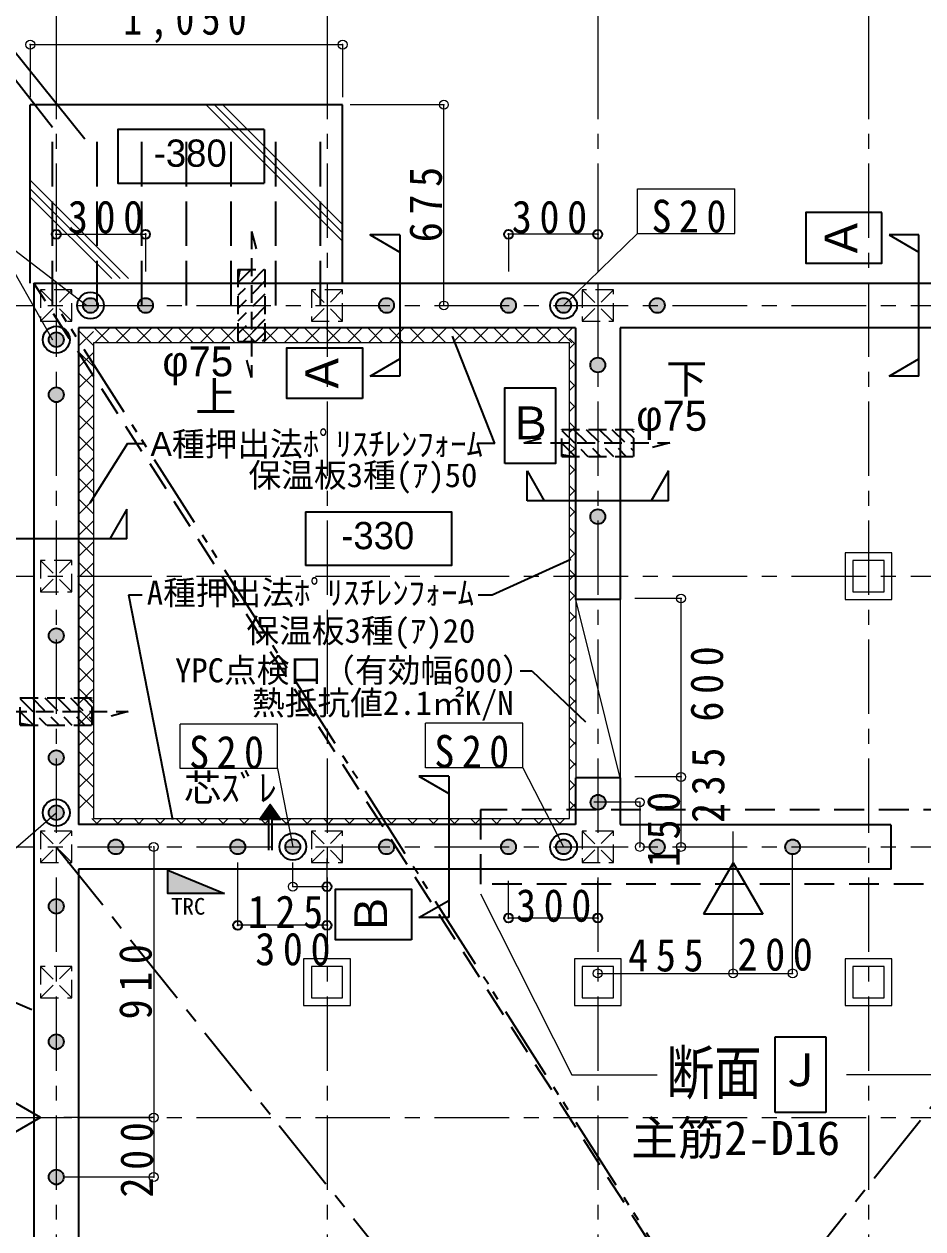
# Model space of a CAD drawing. Units: millimetres at full size. Extents: x 2062 to 26180, y 9042 to 25978.
# Drawn here: x 7218 to 10239, y 19808 to 23858 of the extents above; entities that cross this region are included whole.
import ezdxf
from ezdxf.enums import TextEntityAlignment as Align

# ---------------------------------------------------------------- set-up
doc = ezdxf.new("R2010")
doc.units = ezdxf.units.MM
doc.header["$LTSCALE"] = 50
doc.header["$PDMODE"] = 32
doc.header["$PDSIZE"] = 30
for name, pattern in [('CHAIN1', [8, 5, -1, 1, -1]), ('DASHED1', [1.8, 1.2, -0.6]), ('DASHED2', [3, 2, -1]), ('DASHED3', [4, 3, -1]), ('DOUBLE_CHAIN1', [8.8, 5, -1, 0.6, -0.6, 0.6, -1])]:
    doc.linetypes.add(name, pattern=pattern)
for name, color, linetype, lineweight in [('8-0_意匠図より', 7, 'Continuous', 9), ('8-1_補助線', 4, 'Continuous', 9), ('8-2_柱金物記号', 1, 'Continuous', 18), ('8-3_上階柱・角ほぞ', 3, 'Continuous', 25), ('8-4_梁・大引・母屋', 6, 'Continuous', 25), ('8-6_耐力壁記号', 7, 'Continuous', 18), ('8-9_通り芯', 4, 'Continuous', 9), ('8-A_梁寸法', 7, 'DASHED2', 25), ('8-C_文字', 3, 'Continuous', 25), ('8-D_下階柱・束', 7, 'Continuous', 9), ('8-F_記号・ﾊｯﾁ', 1, 'Continuous', 25), ('F-4', 3, 'DASHED3', 25), ('F-8', 7, 'Continuous', 25)]:
    doc.layers.add(name, color=color, linetype=linetype, lineweight=lineweight)
doc.styles.add('HGｺﾞｼｯｸM', font='')
doc.styles.add('ＭＳ ゴシック', font='')
doc.styles.get('HGｺﾞｼｯｸM').set_extended_font_data('HGｺﾞｼｯｸM')
doc.styles.get('ＭＳ ゴシック').set_extended_font_data('MS Gothic')

# ---------------------------------------------------------------- blocks, each defined once
blk = doc.blocks.new('120501')
at = {"layer": '8-0_意匠図より', "color": 2, "linetype": 'DASHED1', "lineweight": 25}
for p, q in [((-0.89, 251.68), (21.64, 167.58)), ((-0.89, 251.68), (-0.89, -239.3)), ((-46.46, 123.96), (-46.46, -118.29)), ((-46.46, 123.96), (44.67, 123.96)), ((-40.18, 123.96), (-46.46, 87.69)), ((41.29, 123.96), (-46.46, 36.21)), ((-1.66, 123.96), (-46.46, 79.17)), ((44.67, 123.96), (44.67, -118.29)), ((44.67, 84.38), (-46.46, -6.75)), ((44.67, 41.42), (-46.46, -49.7)), ((44.67, -1.54), (-46.46, -92.66)), ((44.67, -44.49), (-29.13, -118.29)), ((-46.46, -118.29), (44.67, -118.29)), ((44.67, -87.45), (13.83, -118.29)), ((44.67, -108.93), (35.31, -118.29)), ((-0.89, -239.3), (-19.63, -169.38))]:
    blk.add_line(p, q, dxfattribs=at)

msp = doc.modelspace()

# ---------------------------------------------------------------- hatches: boundary and pattern name
at = {"layer": '8-F_記号・ﾊｯﾁ'}
for points in [[(7445.85, 22937.05, 1), (7437.33, 22887.78, 1)], [(7445.85, 22937.05, 1), (7437.33, 22887.78, 1)], [(7445.85, 22937.05, 1), (7437.33, 22887.78, 1)], [(7637.31, 22935, 1), (7615.88, 22889.83, 1)], [(7637.31, 22935, 1), (7615.88, 22889.83, 1)], [(7637.31, 22935, 1), (7615.88, 22889.83, 1)], [(8411.86, 22908.8, 1), (8461.33, 22916.04, 1)], [(8411.86, 22908.8, 1), (8461.33, 22916.04, 1)], [(8411.86, 22908.79, 1), (8461.33, 22916.04, 1)], [(8411.86, 22908.79, 1), (8461.33, 22916.04, 1)], [(8411.86, 22908.79, 1), (8461.33, 22916.04, 1)], [(8411.86, 22908.79, 1), (8461.33, 22916.04, 1)], [(8411.86, 22908.79, 1), (8461.33, 22916.04, 1)], [(8411.86, 22908.79, 1), (8461.33, 22916.04, 1)], [(8859.96, 22933.54, 1), (8833.23, 22891.29, 1)], [(8859.96, 22933.54, 1), (8833.23, 22891.29, 1)], [(8859.96, 22933.54, 1), (8833.23, 22891.29, 1)], [(9047.69, 22931.54, 1), (9015.49, 22893.29, 1)], [(9047.69, 22931.54, 1), (9015.49, 22893.29, 1)], [(9047.69, 22931.54, 1), (9015.49, 22893.29, 1)], [(9321.86, 22908.8, 1), (9371.33, 22916.04, 1)], [(9321.86, 22908.8, 1), (9371.33, 22916.04, 1)], [(9321.86, 22908.79, 1), (9371.33, 22916.04, 1)], [(9321.86, 22908.79, 1), (9371.33, 22916.04, 1)], [(9321.86, 22908.79, 1), (9371.33, 22916.04, 1)], [(9321.86, 22908.79, 1), (9371.33, 22916.04, 1)], [(9321.86, 22908.79, 1), (9371.33, 22916.04, 1)], [(9321.86, 22908.79, 1), (9371.33, 22916.04, 1)], [(7324.45, 22822.32, 1), (7328.73, 22772.51, 1)], [(7324.45, 22822.32, 1), (7328.73, 22772.51, 1)], [(7324.45, 22822.32, 1), (7328.73, 22772.51, 1)], [(9142.97, 22737.15, 1), (9150.21, 22687.68, 1)], [(9142.97, 22737.15, 1), (9150.21, 22687.68, 1)], [(9142.97, 22737.15, 1), (9150.21, 22687.68, 1)], [(9142.97, 22737.15, 1), (9150.21, 22687.68, 1)], [(9142.97, 22737.15, 1), (9150.22, 22687.68, 1)], [(9142.97, 22737.15, 1), (9150.22, 22687.68, 1)], [(9142.97, 22737.15, 1), (9150.22, 22687.68, 1)], [(9142.97, 22737.15, 1), (9150.22, 22687.68, 1)], [(7321.1, 22636.81, 1), (7332.08, 22588.03, 1)], [(7321.1, 22636.81, 1), (7332.08, 22588.03, 1)], [(7321.1, 22636.81, 1), (7332.08, 22588.03, 1)], [(9150.21, 22177.68, 1), (9142.97, 22227.15, 1)], [(9150.21, 22177.68, 1), (9142.97, 22227.15, 1)], [(9150.21, 22177.68, 1), (9142.97, 22227.15, 1)], [(9150.21, 22177.68, 1), (9142.97, 22227.15, 1)], [(9150.22, 22177.68, 1), (9142.97, 22227.15, 1)], [(9150.22, 22177.68, 1), (9142.97, 22227.15, 1)], [(9150.22, 22177.68, 1), (9142.97, 22227.15, 1)], [(9150.22, 22177.68, 1), (9142.97, 22227.15, 1)], [(7322.97, 21827.15, 1), (7330.21, 21777.68, 1)], [(7322.97, 21827.15, 1), (7330.21, 21777.68, 1)], [(7322.97, 21827.15, 1), (7330.21, 21777.68, 1)], [(7322.97, 21827.15, 1), (7330.21, 21777.68, 1)], [(7322.97, 21827.15, 1), (7330.22, 21777.68, 1)], [(7322.97, 21827.15, 1), (7330.22, 21777.68, 1)], [(7322.97, 21827.15, 1), (7330.22, 21777.68, 1)], [(7322.97, 21827.15, 1), (7330.22, 21777.68, 1)], [(7304, 21403.13, 1), (7349.18, 21381.7, 1)], [(7304, 21403.13, 1), (7349.18, 21381.7, 1)], [(7304, 21403.13, 1), (7349.18, 21381.7, 1)], [(9172.34, 21245.96, 1), (9122.84, 21238.88, 1)], [(9172.34, 21245.96, 1), (9122.84, 21238.88, 1)], [(9172.34, 21245.96, 1), (9122.84, 21238.88, 1)], [(9172.34, 21245.96, 1), (9122.84, 21238.88, 1)], [(9172.34, 21245.96, 1), (9122.84, 21238.88, 1)], [(9172.34, 21245.96, 1), (9122.84, 21238.88, 1)], [(9172.34, 21245.96, 1), (9122.84, 21238.88, 1)], [(9172.34, 21245.96, 1), (9122.84, 21238.88, 1)], [(7301.96, 21211.68, 1), (7351.23, 21203.16, 1)], [(7301.96, 21211.68, 1), (7351.23, 21203.16, 1)], [(7301.96, 21211.68, 1), (7351.23, 21203.16, 1)], [(7501.86, 21088.8, 1), (7551.33, 21096.04, 1)], [(7501.86, 21088.8, 1), (7551.33, 21096.04, 1)], [(7501.86, 21088.79, 1), (7551.33, 21096.04, 1)], [(7501.86, 21088.79, 1), (7551.33, 21096.04, 1)], [(7501.86, 21088.79, 1), (7551.33, 21096.04, 1)], [(7501.86, 21088.79, 1), (7551.33, 21096.04, 1)], [(7501.86, 21088.79, 1), (7551.33, 21096.04, 1)], [(7501.86, 21088.79, 1), (7551.33, 21096.04, 1)], [(7950.74, 21113.03, 1), (7922.44, 21071.8, 1)], [(7950.74, 21113.03, 1), (7922.44, 21071.8, 1)], [(7950.74, 21113.03, 1), (7922.44, 21071.8, 1)], [(8131.79, 21115.93, 1), (8111.39, 21070.28, 1)], [(8411.86, 21088.8, 1), (8461.33, 21096.04, 1)], [(8411.86, 21088.8, 1), (8461.33, 21096.04, 1)], [(8411.86, 21088.79, 1), (8461.33, 21096.04, 1)], [(8411.86, 21088.79, 1), (8461.33, 21096.04, 1)], [(8411.86, 21088.79, 1), (8461.33, 21096.04, 1)], [(8411.86, 21088.79, 1), (8461.33, 21096.04, 1)], [(8411.86, 21088.79, 1), (8461.33, 21096.04, 1)], [(8411.86, 21088.79, 1), (8461.33, 21096.04, 1)], [(8862.41, 21111.78, 1), (8830.78, 21073.05, 1)], [(8862.41, 21111.78, 1), (8830.78, 21073.05, 1)], [(8862.41, 21111.78, 1), (8830.78, 21073.05, 1)], [(9047.41, 21111.78, 1), (9015.78, 21073.05, 1)], [(9047.41, 21111.78, 1), (9015.78, 21073.05, 1)], [(9047.41, 21111.78, 1), (9015.78, 21073.05, 1)], [(9321.86, 21088.8, 1), (9371.33, 21096.04, 1)], [(9321.86, 21088.8, 1), (9371.33, 21096.04, 1)], [(9321.86, 21088.79, 1), (9371.33, 21096.04, 1)], [(9321.86, 21088.79, 1), (9371.33, 21096.04, 1)], [(9321.86, 21088.79, 1), (9371.33, 21096.04, 1)], [(9321.86, 21088.79, 1), (9371.33, 21096.04, 1)], [(9321.86, 21088.79, 1), (9371.33, 21096.04, 1)], [(9321.86, 21088.79, 1), (9371.33, 21096.04, 1)], [(9776.86, 21088.8, 1), (9826.33, 21096.04, 1)], [(9776.86, 21088.8, 1), (9826.33, 21096.04, 1)], [(9776.86, 21088.79, 1), (9826.33, 21096.04, 1)], [(9776.86, 21088.79, 1), (9826.33, 21096.04, 1)], [(9776.86, 21088.79, 1), (9826.33, 21096.04, 1)], [(9776.86, 21088.79, 1), (9826.33, 21096.04, 1)], [(9776.86, 21088.79, 1), (9826.33, 21096.04, 1)], [(9776.86, 21088.79, 1), (9826.33, 21096.04, 1)], [(7322.97, 20917.15, 1), (7330.21, 20867.68, 1)], [(7322.97, 20917.15, 1), (7330.21, 20867.68, 1)], [(7322.97, 20917.15, 1), (7330.21, 20867.68, 1)], [(7322.97, 20917.15, 1), (7330.21, 20867.68, 1)], [(7322.97, 20917.15, 1), (7330.22, 20867.68, 1)], [(7322.97, 20917.15, 1), (7330.22, 20867.68, 1)], [(7322.97, 20917.15, 1), (7330.22, 20867.68, 1)], [(7322.97, 20917.15, 1), (7330.22, 20867.68, 1)], [(7322.97, 20462.15, 1), (7330.21, 20412.68, 1)], [(7322.97, 20462.15, 1), (7330.21, 20412.68, 1)], [(7322.97, 20462.15, 1), (7330.21, 20412.68, 1)], [(7322.97, 20462.15, 1), (7330.21, 20412.68, 1)], [(7322.97, 20462.15, 1), (7330.22, 20412.68, 1)], [(7322.97, 20462.15, 1), (7330.22, 20412.68, 1)], [(7322.97, 20462.15, 1), (7330.22, 20412.68, 1)], [(7322.97, 20462.15, 1), (7330.22, 20412.68, 1)], [(7322.97, 20007.15, 1), (7330.21, 19957.68, 1)], [(7322.97, 20007.15, 1), (7330.21, 19957.68, 1)], [(7322.97, 20007.15, 1), (7330.21, 19957.68, 1)], [(7322.97, 20007.15, 1), (7330.21, 19957.68, 1)], [(7322.97, 20007.15, 1), (7330.22, 19957.68, 1)], [(7322.97, 20007.15, 1), (7330.22, 19957.68, 1)], [(7322.97, 20007.15, 1), (7330.22, 19957.68, 1)], [(7322.97, 20007.15, 1), (7330.22, 19957.68, 1)]]:
    msp.add_hatch(color=256, dxfattribs=at).paths.add_polyline_path(points)

# ---------------------------------------------------------------- linework, layer by layer
at = {"layer": '8-0_意匠図より', "lineweight": 25}
for p, q in [((6950.97, 24057.83), (7422.41, 23472.82)), ((7161.91, 23706.71), (7314.09, 23512.42)), ((8800.72, 22448.07), (8657.87, 22809.7)), ((7565.69, 22448.07), (7438.92, 22248.02)), ((8791.46, 21939.23), (9055.99, 22059.54)), ((7568.96, 21939.23), (7717.47, 21184.48)), ((8925.94, 21682.93), (9105.15, 21512.79)), ((7244.58, 20544.59), (6504.67, 20861.97))]:
    msp.add_line(p, q, dxfattribs=at)
at = {"layer": '8-0_意匠図より', "color": 4}
for p, q in [((7239.09, 23789.33), (8289.09, 23789.33)), ((7239.09, 23789.33), (7239.09, 23612.42)), ((8289.09, 23789.33), (8289.09, 23612.42)), ((8629.25, 23587.42), (8314.09, 23587.42)), ((8629.25, 22912.42), (8629.25, 23587.42)), ((9426.53, 21327.42), (9426.53, 21927.42)), ((9426.53, 21092.42), (9426.53, 21327.42)), ((9287.85, 21242.42), (9287.85, 21092.42)), ((7653.99, 21092.42), (7653.99, 20182.42)), ((9601.59, 20666.9), (9601.59, 21067.42)), ((9801.59, 20666.9), (9801.59, 21067.42)), ((8121.59, 20958.84), (8236.59, 20958.84)), ((9146.59, 20666.9), (9601.59, 20666.9)), ((9601.59, 20666.9), (9801.59, 20666.9)), ((7653.99, 20182.42), (7351.59, 20182.42)), ((7653.99, 20182.42), (7653.99, 19982.42)), ((7653.99, 19982.42), (7351.59, 19982.42))]:
    msp.add_line(p, q, dxfattribs=at)
at = {"layer": '8-0_意匠図より', "linetype": 'DASHED2', "lineweight": 25}
msp.add_line((13771.59, 12827.42), (7251.59, 22987.42), dxfattribs=at)
at = {"layer": '8-0_意匠図より', "linetype": 'DOUBLE_CHAIN1', "lineweight": 25}
msp.add_line((13696.59, 12902.42), (7326.59, 22912.42), dxfattribs=at)
at = {"layer": '8-0_意匠図より', "color": 6, "lineweight": 25}
for p, q in [((9221.59, 21924.14), (9071.59, 21924.14)), ((9221.59, 21324.14), (9071.59, 21324.14)), ((10131.59, 21166.42), (10131.59, 21016.42))]:
    msp.add_line(p, q, dxfattribs=at)
at = {"layer": '8-0_意匠図より', "linetype": 'CHAIN1', "lineweight": 25}
for points in [[(7326.59, 21092.42), (10966.59, 16542.42), (7326.59, 12902.42)], [(10966.59, 12902.42), (7326.59, 16542.42), (10966.59, 21092.42)]]:
    msp.add_lwpolyline(points, dxfattribs=at)
at = {"layer": '8-0_意匠図より'}
for p in [(7239.09, 23789.33), (8289.09, 23789.33), (8629.25, 23587.42), (8629.25, 22912.42), (9426.53, 21927.42), (9426.53, 21327.42), (9287.85, 21242.42), (7653.99, 21092.42), (9287.85, 21092.42), (9426.53, 21092.42), (8121.59, 20958.84), (9146.59, 20666.9), (9601.59, 20666.9), (9801.59, 20666.9), (7653.99, 20182.42), (7653.99, 19982.42)]:
    msp.add_point(p, dxfattribs=at)
at = {"layer": '8-1_補助線'}
for p, q in [((9221.59, 21324.14), (9072.59, 21924.14)), ((9073.48, 21324.14), (9073.48, 21924.14)), ((9223.48, 21324.14), (9223.48, 21924.14))]:
    msp.add_line(p, q, dxfattribs=at)
at = {"layer": '8-2_柱金物記号'}
for p, q in [((9280.2, 23304.7), (9607.16, 23304.7)), ((9280.2, 23154.7), (9280.2, 23304.7)), ((9607.16, 23154.7), (9607.16, 23304.7)), ((7108.83, 23158.39), (7314.09, 22797.42)), ((7108.83, 23158.39), (7429.09, 22912.42)), ((9280.2, 23154.7), (9031.59, 22912.42)), ((9280.2, 23154.7), (9607.16, 23154.7)), ((8567.19, 21358.12), (8567.19, 21508.12)), ((7742.87, 21355.48), (7742.87, 21505.48)), ((8069.83, 21355.48), (7742.87, 21355.48)), ((8069.83, 21355.48), (8121.59, 21092.42)), ((8894.15, 21358.12), (8567.19, 21358.12)), ((8894.15, 21358.12), (9031.59, 21092.42)), ((7078.14, 20992.16), (7326.59, 21207.42))]:
    msp.add_line(p, q, dxfattribs=at)
at = {"layer": '8-2_柱金物記号', "color": 6}
for p, q in [((9601.59, 20865.71), (9601.59, 21144.15)), ((7099.89, 20182.42), (7378.32, 20182.42))]:
    msp.add_line(p, q, dxfattribs=at)
at = {"layer": '8-2_柱金物記号', "color": 3, "lineweight": 25}
for p, q in [((9601.59, 21038.92), (9501.59, 20865.71)), ((9601.59, 21038.92), (9701.59, 20865.71)), ((9701.59, 20865.71), (9501.59, 20865.71)), ((7273.09, 20182.42), (7099.89, 20282.42)), ((7273.09, 20182.42), (7099.89, 20082.42))]:
    msp.add_line(p, q, dxfattribs=at)
at = {"layer": '8-2_柱金物記号'}
for points in [[(8894.15, 21358.12), (8894.15, 21508.12), (8567.19, 21508.12)], [(8069.83, 21355.48), (8069.83, 21505.48), (7742.87, 21505.48)]]:
    msp.add_lwpolyline(points, dxfattribs=at)
at = {"layer": '8-3_上階柱・角ほぞ'}
for p, q in [((8289.09, 23587.42), (7239.09, 23587.42)), ((7239.09, 22987.42), (7239.09, 23587.42)), ((8289.09, 22987.42), (8289.09, 23587.42)), ((7533.42, 23503.85), (7533.42, 23323.54)), ((7533.42, 23503.85), (7533.42, 23323.54)), ((8024.77, 23503.85), (7533.42, 23503.85)), ((8024.77, 23503.85), (7533.42, 23503.85)), ((8024.77, 23503.85), (7533.42, 23503.85)), ((8024.77, 23503.85), (8024.77, 23323.54)), ((8024.77, 23503.85), (8024.77, 23323.54)), ((8024.77, 23503.85), (8024.77, 23323.54)), ((8024.77, 23503.85), (8024.77, 23323.54)), ((7533.42, 23323.54), (8024.77, 23323.54)), ((7533.42, 23323.54), (8024.77, 23323.54)), ((7533.42, 23323.54), (8024.77, 23323.54)), ((8163.69, 22218.34), (8163.69, 22038.03)), ((8163.69, 22218.34), (8163.69, 22038.03)), ((8163.69, 22218.34), (8163.69, 22038.03)), ((8163.69, 22218.34), (8163.69, 22038.03)), ((8655.04, 22038.03), (8163.69, 22038.03)), ((8655.04, 22038.03), (8163.69, 22038.03))]:
    msp.add_line(p, q, dxfattribs=at)
at = {"layer": '8-3_上階柱・角ほぞ', "color": 2, "linetype": 'DASHED1', "lineweight": 18}
for p, q in [((7274.09, 22859.92), (7379.09, 22964.92)), ((7274.09, 22964.92), (7379.09, 22859.92)), ((8184.09, 22859.92), (8289.09, 22964.92)), ((8184.09, 22964.92), (8289.09, 22859.92)), ((9094.09, 22859.92), (9199.09, 22964.92)), ((9094.09, 22964.92), (9199.09, 22859.92)), ((7274.09, 21949.92), (7379.09, 22054.92)), ((7274.09, 22054.92), (7379.09, 21949.92)), ((7274.09, 21039.92), (7379.09, 21144.92)), ((7274.09, 21144.92), (7379.09, 21039.92)), ((8184.09, 21039.92), (8289.09, 21144.92)), ((8184.09, 21144.92), (8289.09, 21039.92)), ((9094.09, 21039.92), (9199.09, 21144.92)), ((9094.09, 21144.92), (9199.09, 21039.92)), ((7274.09, 20584.92), (7379.09, 20689.92)), ((7274.09, 20689.92), (7379.09, 20584.92))]:
    msp.add_line(p, q, dxfattribs=at)
at = {"layer": '8-3_上階柱・角ほぞ'}
for points in [[(7533.42, 23503.85), (7533.42, 23323.54), (8024.77, 23323.54)], [(8024.77, 23503.85), (7533.42, 23503.85), (7533.42, 23323.54)], [(8163.69, 22218.34), (8655.04, 22218.34), (8655.04, 22038.03), (8163.69, 22038.03)], [(8163.69, 22218.34), (8655.04, 22218.34), (8655.04, 22038.03)], [(8163.69, 22218.34), (8655.04, 22218.34), (8655.04, 22038.03), (8163.69, 22038.03)], [(8163.69, 22218.34), (8655.04, 22218.34), (8655.04, 22038.03)]]:
    msp.add_lwpolyline(points, dxfattribs=at)
at = {"layer": '8-3_上階柱・角ほぞ', "color": 2, "linetype": 'DASHED1', "lineweight": 18}
for points in [[(7379.09, 22859.92), (7379.09, 22964.92), (7274.09, 22964.92), (7274.09, 22859.92)], [(8289.09, 22859.92), (8289.09, 22964.92), (8184.09, 22964.92), (8184.09, 22859.92)], [(9199.09, 22859.92), (9199.09, 22964.92), (9094.09, 22964.92), (9094.09, 22859.92)], [(7379.09, 21949.92), (7379.09, 22054.92), (7274.09, 22054.92), (7274.09, 21949.92)], [(7379.09, 21039.92), (7379.09, 21144.92), (7274.09, 21144.92), (7274.09, 21039.92)], [(8289.09, 21039.92), (8289.09, 21144.92), (8184.09, 21144.92), (8184.09, 21039.92)], [(9199.09, 21039.92), (9199.09, 21144.92), (9094.09, 21144.92), (9094.09, 21039.92)], [(7379.09, 20584.92), (7379.09, 20689.92), (7274.09, 20689.92), (7274.09, 20584.92)]]:
    msp.add_lwpolyline(points, close=True, dxfattribs=at)
at = {"layer": '8-4_梁・大引・母屋', "color": 4, "lineweight": 9}
for p, q in [((8289.09, 23128.61), (7830.28, 23587.42)), ((8289.09, 23156.89), (7858.57, 23587.42)), ((8289.09, 23185.18), (7886.85, 23587.42)), ((7569.43, 23002.92), (7239.09, 23333.25)), ((7541.14, 23002.92), (7239.09, 23304.97)), ((7512.86, 23002.92), (7239.09, 23276.68)), ((7326.59, 23151.83), (7626.59, 23151.83)), ((9146.59, 23151.83), (8846.59, 23151.83)), ((8236.59, 20829.03), (7936.59, 20829.03)), ((9146.59, 20853), (8846.59, 20853))]:
    msp.add_line(p, q, dxfattribs=at)
at = {"layer": '8-4_梁・大引・母屋'}
for p, q in [((7251.59, 22987.42), (13771.59, 22987.42)), ((7251.59, 22987.42), (7251.59, 12827.42)), ((9071.59, 22837.42), (7401.59, 22837.42)), ((7401.59, 22837.42), (7401.59, 21167.42)), ((9071.59, 22837.42), (9071.59, 21924.14)), ((11801.59, 22837.42), (9221.59, 22837.42)), ((9221.59, 22837.42), (9221.59, 21924.14)), ((9071.59, 21324.14), (9071.59, 21167.42)), ((9221.59, 21324.14), (9221.59, 21167.42)), ((9071.59, 21167.42), (7401.59, 21167.42)), ((9221.59, 21167.42), (10131.59, 21167.42)), ((7401.59, 21017.42), (7401.59, 16617.42)), ((10131.59, 21017.42), (7401.59, 21017.42))]:
    msp.add_line(p, q, dxfattribs=at)
at = {"layer": '8-4_梁・大引・母屋', "color": 7}
for p, q in [((7565.69, 22448.07), (7625.54, 22448.07)), ((8800.72, 22448.07), (8740.86, 22448.07)), ((7568.96, 21939.23), (7615.36, 21939.23)), ((8745.05, 21939.23), (8791.46, 21939.23)), ((8925.94, 21682.93), (8886.11, 21682.93))]:
    msp.add_line(p, q, dxfattribs=at)
at = {"layer": '8-4_梁・大引・母屋', "color": 1}
for p, q in [((8040.81, 21184.34), (8009.81, 21184.34)), ((8040.81, 21081.03), (8040.81, 21184.34))]:
    msp.add_line(p, q, dxfattribs=at)
at = {"layer": '8-4_梁・大引・母屋', "linetype": 'DASHED2'}
for p, q in [((8752.96, 21217.42), (8752.96, 20967.42)), ((11091.59, 21217.42), (8752.96, 21217.42)), ((10841.59, 20967.42), (8752.96, 20967.42))]:
    msp.add_line(p, q, dxfattribs=at)
at = {"layer": '8-4_梁・大引・母屋', "color": 1}
for points in [[(8009.81, 21184.34), (8045.81, 21234.34), (8081.81, 21184.34)], [(8081.81, 21184.34), (8050.81, 21184.34), (8050.81, 21081.03)]]:
    msp.add_lwpolyline(points, dxfattribs=at)
at = {"layer": '8-4_梁・大引・母屋', "color": 7}
for p in [(7326.59, 23151.83), (7626.59, 23151.83), (8846.59, 23151.83), (9146.59, 23151.83), (8236.59, 20958.84), (8846.59, 20853), (9146.59, 20853), (7936.59, 20829.03), (8236.59, 20829.03)]:
    msp.add_point(p, dxfattribs=at)
at = {"layer": '8-4_梁・大引・母屋', "color": 12}
for points in [[(8040.81, 21184.34), (8009.81, 21184.34), (8045.81, 21234.34)], [(8040.81, 21184.34), (8045.81, 21234.34), (8081.81, 21184.34)]]:
    msp.add_solid(points, dxfattribs=at)
at = {"layer": '8-6_耐力壁記号'}
for p, q in [((8752.96, 20934.27), (9059.68, 20326.58)), ((9059.68, 20326.58), (9346.54, 20326.58)), ((10275.85, 20326.58), (9982.65, 20326.58))]:
    msp.add_line(p, q, dxfattribs=at)
at = {"layer": '8-9_通り芯', "linetype": 'CHAIN1'}
for p, q in [((7326.59, 23789.33), (7326.59, 11909.02)), ((8236.59, 23789.33), (8236.59, 11909.02)), ((9146.59, 23789.33), (9146.59, 11909.02)), ((10056.59, 23789.33), (10056.59, 11909.02)), ((6198.23, 22912.42), (16929.53, 22912.42)), ((6198.23, 22002.42), (16929.53, 22002.42)), ((6198.23, 21092.42), (16929.53, 21092.42)), ((6198.23, 20182.42), (16929.53, 20182.42))]:
    msp.add_line(p, q, dxfattribs=at)
at = {"layer": '8-9_通り芯'}
for p, q in [((7451.59, 22777.87), (7401.59, 22827.87)), ((7401.59, 22775.44), (7451.59, 22825.44)), ((7453.98, 22837.42), (7503.98, 22787.42)), ((7456.41, 22787.42), (7506.41, 22837.42)), ((7524.69, 22837.42), (7574.69, 22787.42)), ((7527.12, 22787.42), (7577.12, 22837.42)), ((7595.4, 22837.42), (7645.4, 22787.42)), ((7597.83, 22787.42), (7647.83, 22837.42)), ((7666.11, 22837.42), (7716.11, 22787.42)), ((7668.54, 22787.42), (7718.54, 22837.42)), ((7736.82, 22837.42), (7786.82, 22787.42)), ((7739.25, 22787.42), (7789.25, 22837.42)), ((7807.54, 22837.42), (7857.54, 22787.42)), ((7809.96, 22787.42), (7859.96, 22837.42)), ((7878.25, 22837.42), (7928.25, 22787.42)), ((7880.68, 22787.42), (7930.68, 22837.42)), ((7948.96, 22837.42), (7998.96, 22787.42)), ((7951.39, 22787.42), (8001.39, 22837.42)), ((8019.67, 22837.42), (8069.67, 22787.42)), ((8022.1, 22787.42), (8072.1, 22837.42)), ((8090.38, 22837.42), (8140.38, 22787.42)), ((8092.81, 22787.42), (8142.81, 22837.42)), ((8161.09, 22837.42), (8211.09, 22787.42)), ((8163.52, 22787.42), (8213.52, 22837.42)), ((8231.8, 22837.42), (8281.8, 22787.42)), ((8234.23, 22787.42), (8284.23, 22837.42)), ((8302.51, 22837.42), (8352.51, 22787.42)), ((8304.94, 22787.42), (8354.94, 22837.42)), ((8373.22, 22837.42), (8423.22, 22787.42)), ((8375.65, 22787.42), (8425.65, 22837.42)), ((8443.93, 22837.42), (8493.93, 22787.42)), ((8446.36, 22787.42), (8496.36, 22837.42)), ((8514.64, 22837.42), (8564.64, 22787.42)), ((8517.07, 22787.42), (8567.07, 22837.42)), ((8585.35, 22837.42), (8635.35, 22787.42)), ((8587.78, 22787.42), (8637.78, 22837.42)), ((8656.06, 22837.42), (8706.06, 22787.42)), ((8658.49, 22787.42), (8708.49, 22837.42)), ((8726.77, 22837.42), (8776.77, 22787.42)), ((8729.2, 22787.42), (8779.2, 22837.42)), ((8797.48, 22837.42), (8847.48, 22787.42)), ((8799.91, 22787.42), (8849.91, 22837.42)), ((8868.2, 22837.42), (8918.2, 22787.42)), ((8870.63, 22787.42), (8920.63, 22837.42)), ((8938.91, 22837.42), (8988.91, 22787.42)), ((8941.34, 22787.42), (8991.34, 22837.42)), ((9009.62, 22837.42), (9059.62, 22787.42)), ((9012.05, 22787.42), (9062.05, 22837.42)), ((7451.59, 22787.42), (7451.59, 21187.42)), ((9051.59, 22787.42), (7451.59, 22787.42)), ((9071.59, 22781.35), (9051.59, 22801.35)), ((9071.59, 22787.9), (9051.59, 22767.9)), ((9051.59, 21187.42), (9051.59, 22787.42)), ((7451.59, 22707.16), (7401.59, 22757.16)), ((7401.59, 22704.73), (7451.59, 22754.73)), ((9071.59, 22710.64), (9051.59, 22730.64)), ((7451.59, 22636.45), (7401.59, 22686.45)), ((7401.59, 22634.02), (7451.59, 22684.02)), ((9071.59, 22717.18), (9051.59, 22697.18)), ((9071.59, 22639.93), (9051.59, 22659.93)), ((9071.59, 22646.47), (9051.59, 22626.47)), ((7451.59, 22565.74), (7401.59, 22615.74)), ((7401.59, 22563.31), (7451.59, 22613.31)), ((9071.59, 22569.21), (9051.59, 22589.21)), ((9071.59, 22575.76), (9051.59, 22555.76)), ((7451.59, 22495.03), (7401.59, 22545.03)), ((7401.59, 22492.6), (7451.59, 22542.6)), ((9071.59, 22498.5), (9051.59, 22518.5)), ((9071.59, 22505.05), (9051.59, 22485.05)), ((7451.59, 22424.32), (7401.59, 22474.32)), ((7401.59, 22421.89), (7451.59, 22471.89)), ((9071.59, 22427.79), (9051.59, 22447.79)), ((7451.59, 22353.61), (7401.59, 22403.61)), ((7401.59, 22351.18), (7451.59, 22401.18)), ((9071.59, 22434.34), (9051.59, 22414.34)), ((9071.59, 22357.08), (9051.59, 22377.08)), ((9071.59, 22363.63), (9051.59, 22343.63)), ((7451.59, 22282.9), (7401.59, 22332.9)), ((7401.59, 22280.47), (7451.59, 22330.47)), ((9071.59, 22286.37), (9051.59, 22306.37)), ((9071.59, 22292.92), (9051.59, 22272.92)), ((7451.59, 22212.18), (7401.59, 22262.18)), ((7401.59, 22209.75), (7451.59, 22259.75)), ((9071.59, 22215.66), (9051.59, 22235.66)), ((9071.59, 22222.21), (9051.59, 22202.21)), ((7451.59, 22141.47), (7401.59, 22191.47)), ((7401.59, 22139.04), (7451.59, 22189.04)), ((9071.59, 22144.95), (9051.59, 22164.95)), ((7451.59, 22070.76), (7401.59, 22120.76)), ((7401.59, 22068.33), (7451.59, 22118.33)), ((9071.59, 22151.5), (9051.59, 22131.5)), ((9068.42, 22077.42), (9051.59, 22094.24)), ((9068.22, 22077.42), (9051.59, 22060.79)), ((7451.59, 22000.05), (7401.59, 22050.05)), ((7401.59, 21997.62), (7451.59, 22047.62)), ((9071.59, 22003.53), (9051.59, 22023.53)), ((9071.59, 22010.08), (9051.59, 21990.08)), ((9071.59, 22002.42), (9051.59, 22002.42)), ((7451.59, 21929.34), (7401.59, 21979.34)), ((7401.59, 21926.91), (7451.59, 21976.91)), ((9071.59, 21932.82), (9051.59, 21952.82)), ((9071.59, 21939.37), (9051.59, 21919.37)), ((7451.59, 21858.63), (7401.59, 21908.63)), ((7401.59, 21856.2), (7451.59, 21906.2)), ((9071.59, 21862.11), (9051.59, 21882.11)), ((7451.59, 21787.92), (7401.59, 21837.92)), ((7401.59, 21785.49), (7451.59, 21835.49)), ((9071.59, 21868.66), (9051.59, 21848.66)), ((9071.59, 21791.4), (9051.59, 21811.4)), ((9071.59, 21797.95), (9051.59, 21777.95)), ((7451.59, 21717.21), (7401.59, 21767.21)), ((7401.59, 21714.78), (7451.59, 21764.78)), ((9071.59, 21720.69), (9051.59, 21740.69)), ((9071.59, 21727.23), (9051.59, 21707.23)), ((7451.59, 21646.5), (7401.59, 21696.5)), ((7401.59, 21644.07), (7451.59, 21694.07)), ((9071.59, 21649.98), (9051.59, 21669.98)), ((9071.59, 21656.52), (9051.59, 21636.52)), ((7451.59, 21575.79), (7401.59, 21625.79)), ((7401.59, 21573.36), (7451.59, 21623.36)), ((9071.59, 21579.27), (9051.59, 21599.27)), ((7451.59, 21505.08), (7401.59, 21555.08)), ((7401.59, 21502.65), (7451.59, 21552.65)), ((9071.59, 21585.81), (9051.59, 21565.81)), ((9071.59, 21508.55), (9051.59, 21528.55)), ((9071.59, 21515.1), (9051.59, 21495.1)), ((7451.59, 21434.37), (7401.59, 21484.37)), ((7401.59, 21431.94), (7451.59, 21481.94)), ((9071.59, 21437.84), (9051.59, 21457.84)), ((9071.59, 21444.39), (9051.59, 21424.39)), ((7451.59, 21363.66), (7401.59, 21413.66)), ((7401.59, 21361.23), (7451.59, 21411.23)), ((9071.59, 21367.13), (9051.59, 21387.13)), ((9071.59, 21373.68), (9051.59, 21353.68)), ((7451.59, 21292.95), (7401.59, 21342.95)), ((7401.59, 21290.52), (7451.59, 21340.52)), ((9071.59, 21296.42), (9051.59, 21316.42)), ((7451.59, 21222.23), (7401.59, 21272.23)), ((7401.59, 21219.8), (7451.59, 21269.8)), ((9071.59, 21302.97), (9051.59, 21282.97)), ((9071.59, 21225.71), (9051.59, 21245.71)), ((9071.59, 21238.59), (9051.59, 21218.59)), ((7466.44, 21167.42), (7446.44, 21187.42)), ((7451.59, 21187.42), (9051.59, 21187.42)), ((7459.89, 21167.42), (7479.89, 21187.42)), ((7537.15, 21167.42), (7517.15, 21187.42)), ((7530.6, 21167.42), (7550.6, 21187.42)), ((7607.86, 21167.42), (7587.86, 21187.42)), ((7601.31, 21167.42), (7621.31, 21187.42)), ((7678.57, 21167.42), (7658.57, 21187.42)), ((7672.02, 21167.42), (7692.02, 21187.42)), ((7749.28, 21167.42), (7729.28, 21187.42)), ((7742.73, 21167.42), (7762.73, 21187.42)), ((7819.99, 21167.42), (7799.99, 21187.42)), ((7813.44, 21167.42), (7833.44, 21187.42)), ((7890.7, 21167.42), (7870.7, 21187.42)), ((7884.15, 21167.42), (7904.15, 21187.42)), ((7961.41, 21167.42), (7941.41, 21187.42)), ((7954.86, 21167.42), (7974.86, 21187.42)), ((8032.12, 21167.42), (8012.12, 21187.42)), ((8025.57, 21167.42), (8045.57, 21187.42)), ((8102.83, 21167.42), (8082.83, 21187.42)), ((8096.28, 21167.42), (8116.28, 21187.42)), ((8173.54, 21167.42), (8153.54, 21187.42)), ((8167, 21167.42), (8187, 21187.42)), ((8244.25, 21167.42), (8224.25, 21187.42)), ((8236.59, 21167.42), (8236.59, 21187.42)), ((8237.71, 21167.42), (8257.71, 21187.42)), ((8311.59, 21170.79), (8294.96, 21187.42)), ((8311.59, 21170.59), (8328.42, 21187.42)), ((8385.68, 21167.42), (8365.68, 21187.42)), ((8379.13, 21167.42), (8399.13, 21187.42)), ((8456.39, 21167.42), (8436.39, 21187.42)), ((8449.84, 21167.42), (8469.84, 21187.42)), ((8527.1, 21167.42), (8507.1, 21187.42)), ((8520.55, 21167.42), (8540.55, 21187.42)), ((8597.81, 21167.42), (8577.81, 21187.42)), ((8591.26, 21167.42), (8611.26, 21187.42)), ((8668.52, 21167.42), (8648.52, 21187.42)), ((8661.97, 21167.42), (8681.97, 21187.42)), ((8739.23, 21167.42), (8719.23, 21187.42)), ((8732.68, 21167.42), (8752.68, 21187.42)), ((8809.94, 21167.42), (8789.94, 21187.42)), ((8803.39, 21167.42), (8823.39, 21187.42)), ((8880.65, 21167.42), (8860.65, 21187.42)), ((8874.1, 21167.42), (8894.1, 21187.42)), ((8951.36, 21167.42), (8931.36, 21187.42)), ((8944.81, 21167.42), (8964.81, 21187.42)), ((9022.07, 21167.42), (9002.07, 21187.42)), ((9015.52, 21167.42), (9035.52, 21187.42))]:
    msp.add_line(p, q, dxfattribs=at)
at = {"layer": '8-C_文字'}
for p, q in [((8481.19, 23149.92), (8481.19, 22674.92)), ((10126.01, 23149.92), (10226.01, 23092.18)), ((10226.01, 23149.92), (10126.01, 23149.92)), ((10226.01, 22674.92), (10226.01, 23149.92)), ((8381.19, 22674.92), (8481.19, 22732.65)), ((10126.01, 22674.92), (10226.01, 22732.65)), ((8481.19, 22674.92), (8381.19, 22674.92)), ((10226.01, 22674.92), (10126.01, 22674.92)), ((8909.09, 22356.1), (8966.83, 22256.1)), ((8909.09, 22256.1), (8909.09, 22356.1)), ((9384.09, 22356.1), (9326.36, 22256.1)), ((9384.09, 22256.1), (9384.09, 22356.1)), ((9384.09, 22256.1), (8909.09, 22256.1)), ((7564.09, 22227.57), (7506.36, 22127.57)), ((7564.09, 22127.57), (7564.09, 22227.57)), ((7564.09, 22127.57), (7089.09, 22127.57)), ((8545.53, 21329.92), (8645.53, 21272.18)), ((8645.53, 21329.92), (8545.53, 21329.92)), ((8645.53, 21329.92), (8645.53, 20854.92)), ((8545.53, 20854.92), (8645.53, 20912.65)), ((8645.53, 20854.92), (8545.53, 20854.92))]:
    msp.add_line(p, q, dxfattribs=at)
at = {"layer": '8-C_文字', "color": 7}
for p, q in [((9743.21, 20199.08), (9743.21, 20454.08)), ((9743.21, 20454.08), (9913.21, 20454.08)), ((9913.21, 20454.08), (9913.21, 20199.08)), ((9913.21, 20199.08), (9743.21, 20199.08))]:
    msp.add_line(p, q, dxfattribs=at)
for points in [[(10101.04, 23224.92), (9846.04, 23224.92), (9846.04, 23054.92), (10101.04, 23054.92)], [(8356.22, 22599.92), (8101.22, 22599.92), (8101.22, 22769.92), (8356.22, 22769.92)], [(8834.09, 22381.07), (8834.09, 22636.07), (9004.09, 22636.07), (9004.09, 22381.07)], [(8520.57, 20779.92), (8265.57, 20779.92), (8265.57, 20949.92), (8520.57, 20949.92)]]:
    msp.add_lwpolyline(points, close=True, dxfattribs=at)
at = {"layer": '8-C_文字'}
msp.add_lwpolyline([(8481.19, 23149.92), (8381.19, 23149.92), (8481.19, 23092.18)], dxfattribs=at)
at = {"layer": '8-D_下階柱・束'}
for points in [[(10135.34, 21923.67), (10135.34, 22081.17), (9977.84, 22081.17), (9977.84, 21923.67)], [(10109.09, 21949.92), (10109.09, 22054.92), (10004.09, 22054.92), (10004.09, 21949.92)], [(8315.34, 20558.67), (8315.34, 20716.17), (8157.84, 20716.17), (8157.84, 20558.67)], [(9225.34, 20558.67), (9225.34, 20716.17), (9067.84, 20716.17), (9067.84, 20558.67)], [(10135.34, 20558.67), (10135.34, 20716.17), (9977.84, 20716.17), (9977.84, 20558.67)], [(8289.09, 20584.92), (8289.09, 20689.92), (8184.09, 20689.92), (8184.09, 20584.92)], [(9199.09, 20584.92), (9199.09, 20689.92), (9094.09, 20689.92), (9094.09, 20584.92)], [(10109.09, 20584.92), (10109.09, 20689.92), (10004.09, 20689.92), (10004.09, 20584.92)]]:
    msp.add_lwpolyline(points, close=True, dxfattribs=at)
at = {"layer": '8-F_記号・ﾊｯﾁ', "color": 4, "lineweight": 9}
for p, q in [((7326.59, 23151.83), (7326.59, 23026.21)), ((7626.59, 23151.83), (7626.59, 23026.21)), ((8846.59, 23151.83), (8846.59, 23026.21)), ((9146.59, 23151.83), (9146.59, 23026.21)), ((9426.53, 21927.42), (9271.67, 21927.42)), ((9426.53, 21327.42), (9271.67, 21327.42)), ((9287.85, 21242.42), (9133, 21242.42)), ((7936.59, 20829.03), (7936.59, 21039.63)), ((8121.59, 20958.84), (8121.59, 21039.63)), ((8236.59, 20891.59), (8236.59, 21053.51)), ((8236.59, 20829.03), (8236.59, 21039.63)), ((8846.59, 20853), (8846.59, 20978.62)), ((9146.59, 20853), (9146.59, 20978.62))]:
    msp.add_line(p, q, dxfattribs=at)
at = {"layer": '8-F_記号・ﾊｯﾁ'}
for centre, radius in [((7441.59, 22912.42), 45), ((7441.59, 22912.42), 25), ((7441.59, 22912.42), 25), ((7441.59, 22912.42), 25), ((7626.59, 22912.42), 25), ((7626.59, 22912.42), 25), ((7626.59, 22912.42), 25), ((8436.59, 22912.42), 25), ((8436.59, 22912.42), 25), ((8436.59, 22912.42), 25), ((8436.59, 22912.42), 25), ((8436.59, 22912.42), 25), ((8436.59, 22912.42), 25), ((8436.59, 22912.42), 25), ((8436.59, 22912.42), 25), ((8846.59, 22912.42), 25), ((8846.59, 22912.42), 25), ((8846.59, 22912.42), 25), ((9031.59, 22912.42), 45), ((9031.59, 22912.42), 25), ((9031.59, 22912.42), 25), ((9031.59, 22912.42), 25), ((9346.59, 22912.42), 25), ((9346.59, 22912.42), 25), ((9346.59, 22912.42), 25), ((9346.59, 22912.42), 25), ((9346.59, 22912.42), 25), ((9346.59, 22912.42), 25), ((9346.59, 22912.42), 25), ((9346.59, 22912.42), 25), ((7326.59, 22797.42), 45), ((7326.59, 22797.42), 25), ((7326.59, 22797.42), 25), ((7326.59, 22797.42), 25), ((9146.59, 22712.42), 25), ((9146.59, 22712.42), 25), ((9146.59, 22712.42), 25), ((9146.59, 22712.42), 25), ((9146.59, 22712.42), 25), ((9146.59, 22712.42), 25), ((9146.59, 22712.42), 25), ((9146.59, 22712.42), 25), ((7326.59, 22612.42), 25), ((7326.59, 22612.42), 25), ((7326.59, 22612.42), 25), ((9146.59, 22202.42), 25), ((9146.59, 22202.42), 25), ((9146.59, 22202.42), 25), ((9146.59, 22202.42), 25), ((9146.59, 22202.42), 25), ((9146.59, 22202.42), 25), ((9146.59, 22202.42), 25), ((9146.59, 22202.42), 25), ((7326.59, 21802.42), 25), ((7326.59, 21802.42), 25), ((7326.59, 21802.42), 25), ((7326.59, 21802.42), 25), ((7326.59, 21802.42), 25), ((7326.59, 21802.42), 25), ((7326.59, 21802.42), 25), ((7326.59, 21802.42), 25), ((7326.59, 21392.42), 25), ((7326.59, 21392.42), 25), ((7326.59, 21392.42), 25), ((9147.59, 21242.42), 25), ((9147.59, 21242.42), 25), ((9147.59, 21242.42), 25), ((9147.59, 21242.42), 25), ((9147.59, 21242.42), 25), ((9147.59, 21242.42), 25), ((9147.59, 21242.42), 25), ((9147.59, 21242.42), 25), ((7326.59, 21207.42), 45), ((7326.59, 21207.42), 25), ((7326.59, 21207.42), 25), ((7326.59, 21207.42), 25), ((7526.59, 21092.42), 25), ((7526.59, 21092.42), 25), ((7526.59, 21092.42), 25), ((7526.59, 21092.42), 25), ((7526.59, 21092.42), 25), ((7526.59, 21092.42), 25), ((7526.59, 21092.42), 25), ((7526.59, 21092.42), 25), ((7936.59, 21092.42), 25), ((7936.59, 21092.42), 25), ((7936.59, 21092.42), 25), ((8121.59, 21093.1), 45), ((8121.59, 21093.1), 25), ((8436.59, 21092.42), 25), ((8436.59, 21092.42), 25), ((8436.59, 21092.42), 25), ((8436.59, 21092.42), 25), ((8436.59, 21092.42), 25), ((8436.59, 21092.42), 25), ((8436.59, 21092.42), 25), ((8436.59, 21092.42), 25), ((8846.59, 21092.42), 25), ((8846.59, 21092.42), 25), ((8846.59, 21092.42), 25), ((9031.59, 21092.42), 45), ((9031.59, 21092.42), 25), ((9031.59, 21092.42), 25), ((9031.59, 21092.42), 25), ((9346.59, 21092.42), 25), ((9346.59, 21092.42), 25), ((9346.59, 21092.42), 25), ((9346.59, 21092.42), 25), ((9346.59, 21092.42), 25), ((9346.59, 21092.42), 25), ((9346.59, 21092.42), 25), ((9346.59, 21092.42), 25), ((9801.59, 21092.42), 25), ((9801.59, 21092.42), 25), ((9801.59, 21092.42), 25), ((9801.59, 21092.42), 25), ((9801.59, 21092.42), 25), ((9801.59, 21092.42), 25), ((9801.59, 21092.42), 25), ((9801.59, 21092.42), 25), ((7326.59, 20892.42), 25), ((7326.59, 20892.42), 25), ((7326.59, 20892.42), 25), ((7326.59, 20892.42), 25), ((7326.59, 20892.42), 25), ((7326.59, 20892.42), 25), ((7326.59, 20892.42), 25), ((7326.59, 20892.42), 25), ((7326.59, 20437.42), 25), ((7326.59, 20437.42), 25), ((7326.59, 20437.42), 25), ((7326.59, 20437.42), 25), ((7326.59, 20437.42), 25), ((7326.59, 20437.42), 25), ((7326.59, 20437.42), 25), ((7326.59, 20437.42), 25), ((7326.59, 19982.42), 25), ((7326.59, 19982.42), 25), ((7326.59, 19982.42), 25), ((7326.59, 19982.42), 25), ((7326.59, 19982.42), 25), ((7326.59, 19982.42), 25), ((7326.59, 19982.42), 25), ((7326.59, 19982.42), 25)]:
    msp.add_circle(centre, radius, dxfattribs=at)
at = {"layer": 'F-4'}
for p, q in [((7314.09, 22912.42), (7314.09, 23512.42)), ((7464.09, 22912.42), (7464.09, 23512.42)), ((7614.09, 22912.42), (7614.09, 23512.42)), ((7764.09, 22912.42), (7764.09, 23512.42)), ((7914.09, 22912.42), (7914.09, 23512.42)), ((8064.09, 22912.42), (8064.09, 23512.42)), ((8214.09, 22912.42), (8214.09, 23512.42))]:
    msp.add_line(p, q, dxfattribs=at)
at = {"layer": 'F-4', "color": 7, "linetype": 'Continuous'}
msp.add_lwpolyline([(7892.23, 20935.52), (7701.85, 20935.52), (7701.85, 21014.38)], close=True, dxfattribs=at)
msp.add_lwpolyline([(7892.23, 20935.52), (7701.85, 20935.52), (7701.85, 21014.38)], close=True, dxfattribs=at)
at = {"layer": 'F-4', "color": 7}
msp.add_solid([(7701.85, 20935.52), (7701.85, 21014.38), (7892.23, 20935.52)], dxfattribs=at)
msp.add_solid([(7701.85, 20935.52), (7701.85, 21014.38), (7892.23, 20935.52)], dxfattribs=at)
at = {"layer": 'F-4', "color": 4}
msp.add_solid([(7892.23, 20935.52), (7701.85, 20935.52), (7701.85, 21014.38)], dxfattribs=at)
msp.add_solid([(7892.23, 20935.52), (7701.85, 20935.52), (7701.85, 21014.38)], dxfattribs=at)
at = {"layer": 'F-8', "color": 4, "lineweight": 9}
for p, q in [((7326.59, 25289.33), (7326.59, 23789.33)), ((9146.59, 25289.33), (9146.59, 23789.33)), ((8236.59, 24989.33), (8236.59, 23789.33)), ((10056.59, 24989.33), (10056.59, 23789.33))]:
    msp.add_line(p, q, dxfattribs=at)

# ---------------------------------------------------------------- block references
at = {"layer": '8-0_意匠図より'}
msp.add_blockref('120501', (7983.35, 22909.58), dxfattribs=at)
at = {"layer": '8-0_意匠図より', "rotation": 90}
for p in [(9149.43, 22451.33), (7329.43, 21548.31)]:
    msp.add_blockref('120501', p, dxfattribs=at)

# ---------------------------------------------------------------- texts
at = {"layer": '8-0_意匠図より', "color": 3, "style": 'HGｺﾞｼｯｸM'}
for s, p in [('φ75', (7683.43, 22644.12)), ('下', (9376.55, 22586.04)), ('上', (7793.79, 22525.05)), ('φ75', (9276.36, 22460.79))]:
    msp.add_text(s, height=101, dxfattribs=at).set_placement(p, align=Align.BOTTOM_LEFT)
at = {"layer": '8-0_意匠図より', "char_height": 110, "attachment_point": 7, "style": 'ＭＳ ゴシック'}
for s, insert in [('\\T1.38;\\W0.85;1,050', (7551.59, 23794.33)), ('\\T1.38;\\W0.9;125', (7970.21, 20817.59)), ('\\T1.38;\\W0.9;300', (7995.22, 20692.58)), ('\\T1.38;\\W0.9;455', (9249.09, 20671.9)), ('\\T1.38;\\W0.9;200', (9616.11, 20674.67))]:
    msp.add_mtext(s, dxfattribs=dict(at, insert=insert))
at = {"layer": '8-0_意匠図より', "char_height": 110, "attachment_point": 7, "rotation": 90, "style": 'ＭＳ ゴシック'}
for s, insert in [('\\T1.38;\\W0.9;675', (8624.25, 23124.92)), ('\\T1.38;\\W0.9;600', (9569.2, 21513.53)), ('\\T1.38;\\W0.9;235', (9573.47, 21172.77)), ('\\T1.38;\\W0.9;150', (9423.67, 21024.3)), ('\\T1.38;\\W0.9;910', (7648.99, 20512.42)), ('\\T1.38;\\W0.9;200', (7653.14, 19913.55))]:
    msp.add_mtext(s, dxfattribs=dict(at, insert=insert))
at = {"layer": '8-1_補助線', "style": 'ＭＳ ゴシック'}
msp.add_text('主筋2-D16', height=114.6, dxfattribs=at).set_placement((9258.78, 20022.08), align=Align.BOTTOM_LEFT)
at = {"layer": '8-2_柱金物記号', "char_height": 110, "attachment_point": 7, "style": 'ＭＳ ゴシック'}
for insert in [(9327.07, 23156.07), (7772.96, 21354.11), (8597.28, 21356.75)]:
    msp.add_mtext('\\T1.37;\\W0.9;S20', dxfattribs=dict(at, insert=insert))
at = {"layer": '8-3_上階柱・角ほぞ', "color": 7, "style": 'HGｺﾞｼｯｸM'}
for s, p in [('-380', (7654.09, 23351.2)), ('-330', (8284.37, 22065.68))]:
    msp.add_text(s, height=91.64, dxfattribs=at).set_placement(p, align=Align.BOTTOM_LEFT)
at = {"layer": '8-4_梁・大引・母屋', "color": 7}
for s, style, p in [('A種押出法ﾎﾟﾘｽﾁﾚﾝﾌｫｰﾑ', 'HGｺﾞｼｯｸM', (7643.21, 22382.36)), ('保温板3種(ｱ)50', 'ＭＳ ゴシック', (7972.51, 22277.46)), ('A種押出法ﾎﾟﾘｽﾁﾚﾝﾌｫｰﾑ', 'ＭＳ ゴシック', (7630.77, 21882.34)), ('保温板3種(ｱ)20', 'ＭＳ ゴシック', (7965.52, 21754.24)), ('YPC点検口（有効幅600）', 'ＭＳ ゴシック', (7725.71, 21621.47)), ('熱抵抗値2.1㎡K/N', 'ＭＳ ゴシック', (7984.5, 21511.97))]:
    msp.add_text(s, height=80.65, dxfattribs=dict(at, style=style)).set_placement(p, align=Align.BOTTOM_LEFT)
at = {"layer": '8-4_梁・大引・母屋', "color": 4, "style": 'ＭＳ ゴシック'}
msp.add_text('芯ｽﾞﾚ', height=91.64, dxfattribs=at).set_placement((7755.63, 21217.19), align=Align.BOTTOM_LEFT)
at = {"layer": '8-4_梁・大引・母屋', "color": 7, "char_height": 110, "attachment_point": 7, "style": 'ＭＳ ゴシック'}
for insert in [(7365.56, 23153.75), (8857.63, 23153.75), (8871.69, 20839.04)]:
    msp.add_mtext('\\T1.38;\\W0.9;300', dxfattribs=dict(at, insert=insert))
at = {"layer": '8-A_梁寸法', "style": 'ＭＳ ゴシック', "width": 0.8}
msp.add_text('断面', height=146.6, dxfattribs=at).set_placement((9377.86, 20216.62), align=Align.BOTTOM_LEFT)
at = {"layer": '8-C_文字', "style": 'ＭＳ ゴシック'}
for s, p in [('Ａ', (10052.11, 23064.6)), ('Ａ', (8307.29, 22610.23)), ('Ｂ', (8471.64, 20790.23))]:
    msp.add_text(s, height=110, rotation=90, dxfattribs=at).set_placement(p, align=Align.BOTTOM_LEFT)
for s, p in [('Ｂ', (8844.4, 22430)), ('Ｊ', (9752.9, 20255.15))]:
    msp.add_text(s, height=110, dxfattribs=at).set_placement(p, align=Align.BOTTOM_LEFT)
at = {"layer": 'F-4', "color": 7, "style": 'ＭＳ ゴシック'}
msp.add_text('TRC', height=56.16, dxfattribs=at).set_placement((7712.66, 20847.65), align=Align.BOTTOM_LEFT)

doc.saveas('drawing.dxf')
